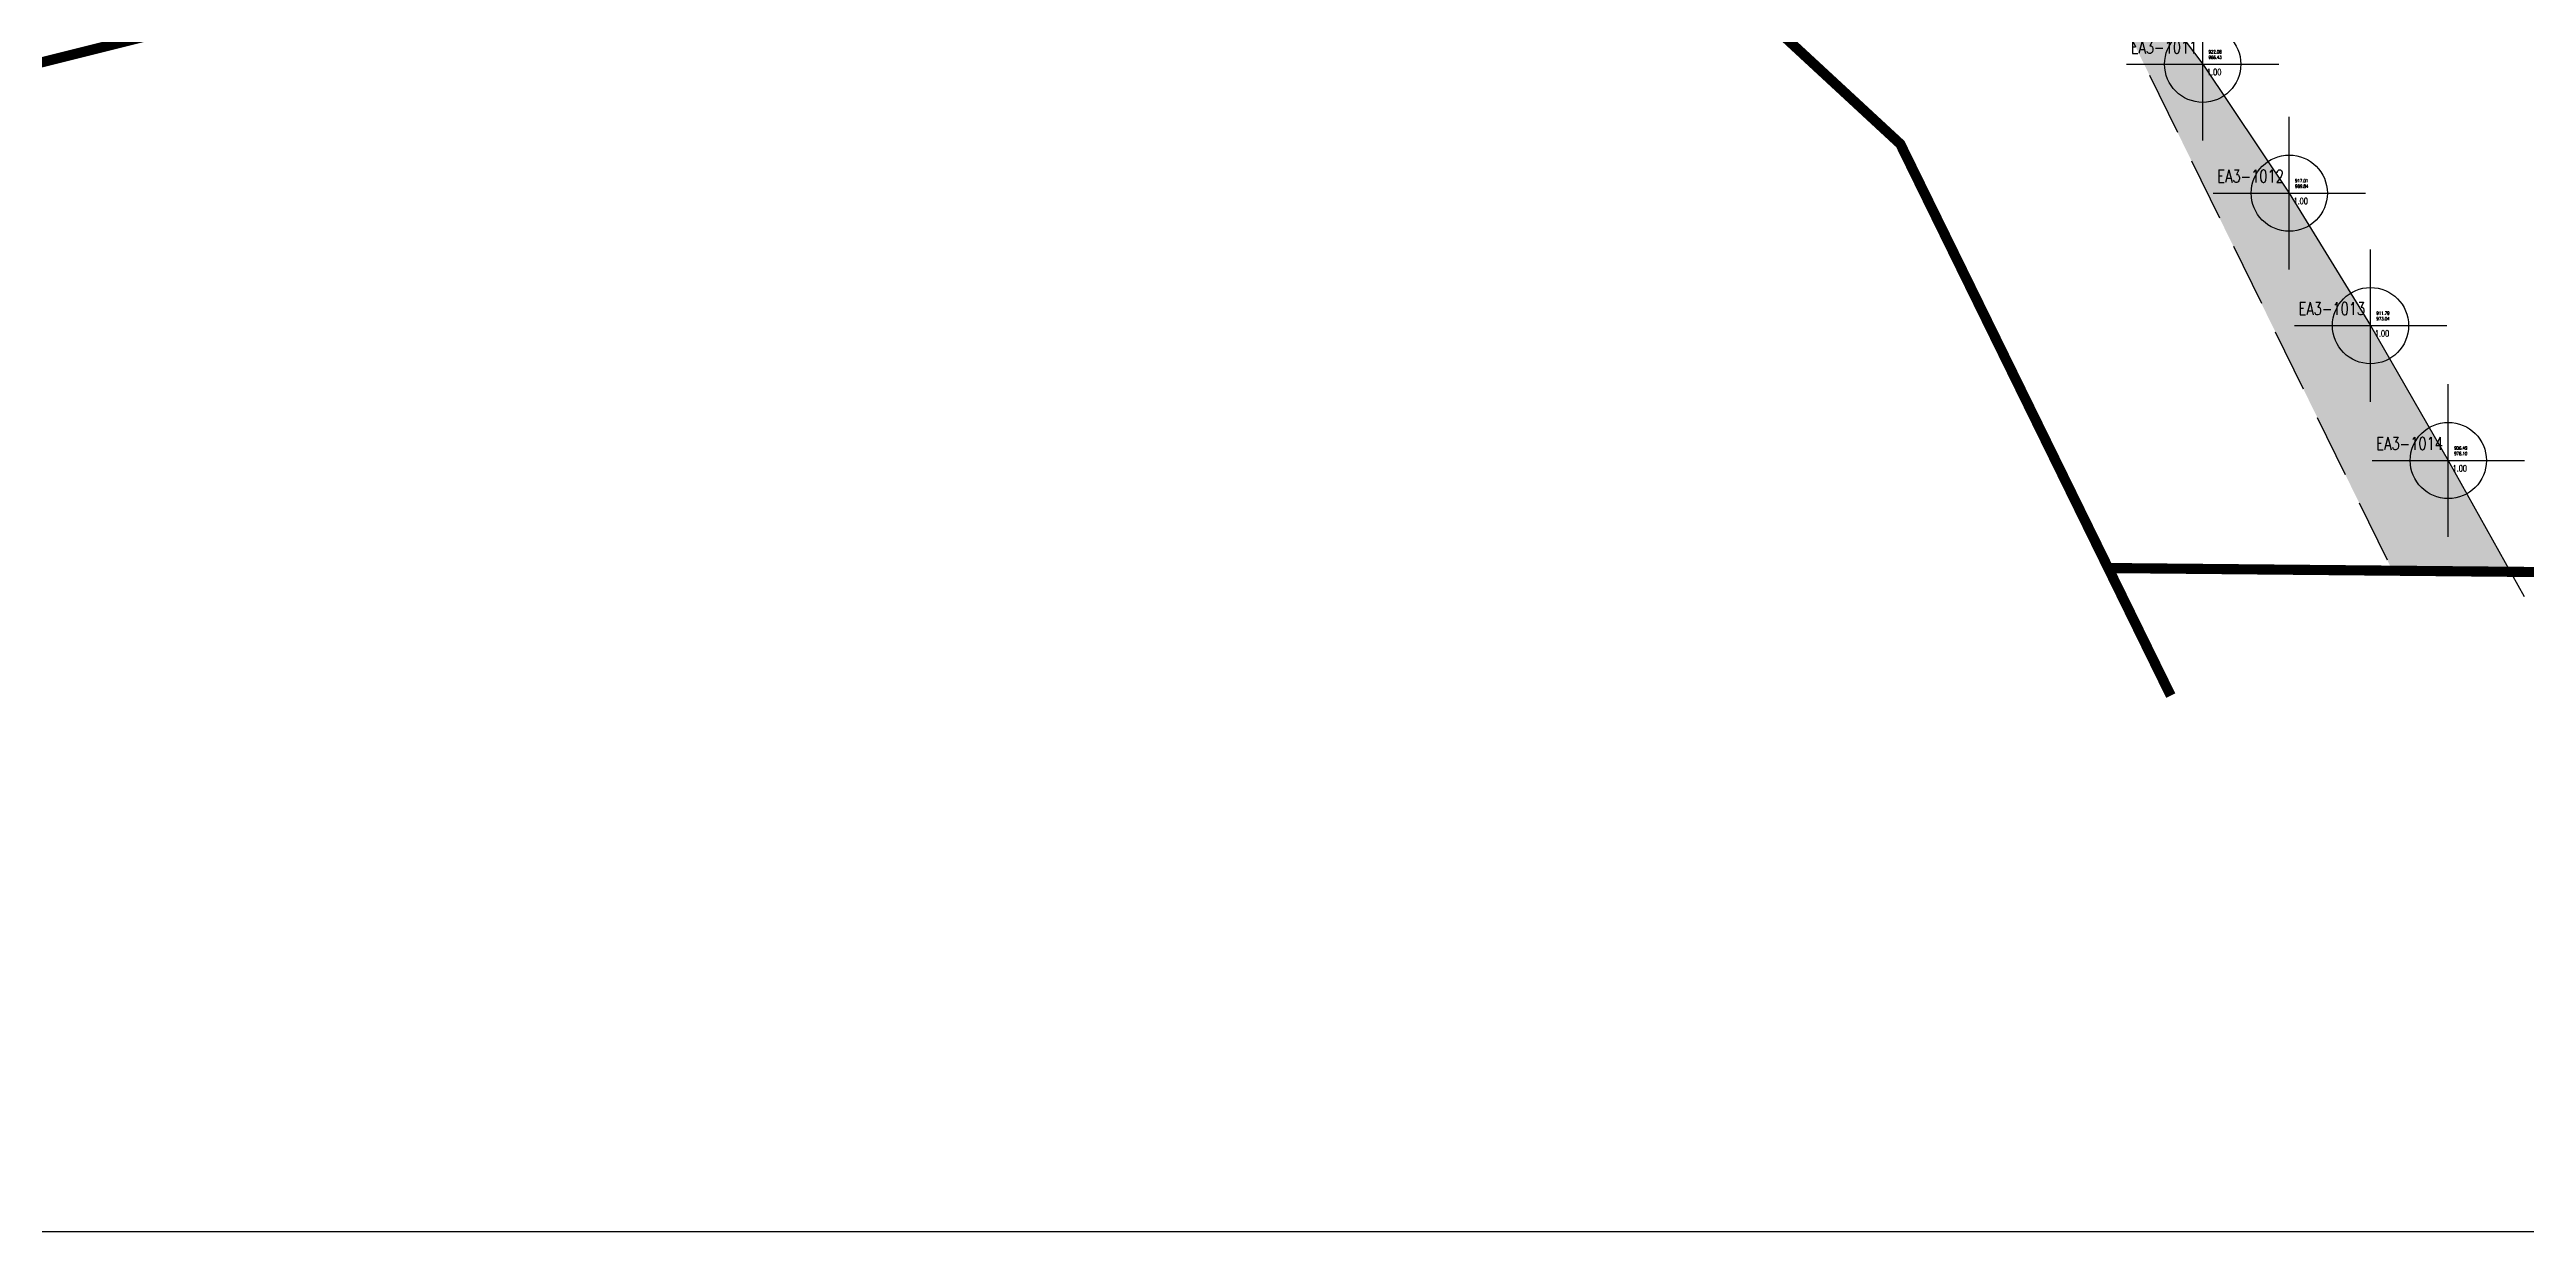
# Model space of a CAD drawing. Header units: metres. Extents: x -1507 to 1965, y -840 to 1491.
# Drawn here: x 881.7 to 979.2, y 876.1 to 922.7 of the extents above; entities that cross this region are included whole.
import ezdxf
from ezdxf.enums import TextEntityAlignment as Align

# ---------------------------------------------------------------- set-up
doc = ezdxf.new("R2010")
doc.units = ezdxf.units.M
doc.header["$LTSCALE"] = 10
doc.header["$PDMODE"] = 34
doc.header["$PDSIZE"] = 3
doc.linetypes.add('DASHED2', pattern=[0.375, 0.25, -0.125])
doc.linetypes.add('HIDDEN', pattern=[0.375, 0.25, -0.125])
for name, color, linetype in [('AT-ELEV', 2, 'Continuous'), ('AT-ID', 4, 'Continuous'), ('AT-POINT', 6, 'Continuous'), ('AT-POS', 84, 'Continuous'), ('InnerSoft-TransitionClothoid', 7, 'Continuous'), ('Rincik', 100, 'Continuous')]:
    doc.layers.add(name, color=color, linetype=linetype)
doc.styles.get("Standard").update_dxf_attribs({"font": 'romans.shx', "width": 0.75})

# ---------------------------------------------------------------- blocks, each defined once
blk = doc.blocks.new('AT-POINT')
at = {"layer": 'AT-POINT'}
blk.add_point((0, 0), dxfattribs=at)
at = {"layer": 'AT-ELEV', "width": 0.75}
blk.add_attdef('ELEVASI', text='', height=1, dxfattribs=at).set_placement((0.68, -0.73), align=Align.TOP_LEFT)
at = {"layer": 'AT-ID', "width": 0.75}
blk.add_attdef('ID', text='', height=2, dxfattribs=at).set_placement((-0.85, 1.08), align=Align.BOTTOM_RIGHT)
at = {"layer": 'AT-POS', "width": 0.75}
for tag, p in [('NORTHING', (0.93, 1.56)), ('EASTING', (0.93, 0.69))]:
    blk.add_attdef(tag, text='', height=0.5, dxfattribs=at).set_placement(p, align=Align.BOTTOM_LEFT)

msp = doc.modelspace()

# ---------------------------------------------------------------- hatches: boundary and pattern name
at = {"layer": 'InnerSoft-TransitionClothoid'}
h = msp.add_hatch(dxfattribs=at)
h.set_pattern_fill('GRASS', color=3, scale=0.06)
h.set_pattern_definition([(90, (1936.5142, 1534.3065), (-1.0776307, 1.0776307), [0.28575, -1.8695115]), (45, (1936.5142, 1534.3065), (-1.0776307, 1.0776307), [0.28575, -1.23825]), (135, (1936.5142, 1534.3065), (-1.0776307, -1.0776307), [0.28575, -1.23825])])
h.paths.add_polyline_path([(914.412, 1042.179, 0.382196), (911.746, 1042.283), (920.204, 1033.784), (921.598, 1035.225)])
h.paths.add_polyline_path([(973.9, 902.148), (978.548, 902.104), (976.1, 906.485), (973.039, 911.794), (969.839, 917.009), (966.431, 922.083), (962.746, 926.969), (958.717, 931.612), (954.298, 935.893), (949.448, 939.671), (944.129, 942.805), (939.955, 945.05), (932.382, 945.825), (926.365, 945.035), (920.347, 943.419), (914.35, 941.75), (908.382, 940.303), (902.438, 938.968), (896.512, 937.621), (890.598, 936.143), (884.689, 934.481), (878.771, 932.803), (872.828, 931.32), (866.847, 930.245), (860.814, 929.756), (854.733, 929.842), (851.911, 930.105), (840.251, 941.39), (833.45, 934.363), (851.168, 929.104), (865.922, 928.605), (894.97, 935.869), (917.662, 941.175), (932.56, 945.1), (939.677, 944.682), (950.442, 935.919), (955.119, 932.021), (962.687, 925.019)])
h.paths.add_polyline_path([(805.597, 974.928), (806.22, 978.126), (808.445, 983.841), (811.668, 989.085), (815.741, 993.74), (820.484, 997.706), (825.714, 1000.906), (831.241, 1003.529), (836.878, 1005.916), (842.545, 1008.221), (848.271, 1010.467), (884.971, 1025.987), (888.809, 1028.666), (907.973, 1048.466), (907.008, 1049.4), (906.912, 1049.493), (906.945, 1049.536, -0.094392), (906.817, 1050.159), (905.487, 1048.696), (894.469, 1036.232), (890.11, 1031.41), (884.776, 1026.498), (867.989, 1018.932), (853.755, 1014.428), (831.68, 1005.642), (813.165, 995.269), (806.988, 987.935), (798.544, 965.846), (800.185, 952.147), (801.194, 951.362), (815.101, 965.731)])
h.paths.add_polyline_path([(847.879, 989.673), (847.917, 989.689), (843.244, 1000.741), (842.686, 1000.506, 0.537402), (841.769, 995.587)], flags=17)
h.paths.add_polyline_path([(952.33, 965.124), (952.307, 966.538), (951.948, 966.886), (937.727, 952.191), (938.094, 952.144), (940.625, 953.029)])
h.paths.add_polyline_path([(829.241, 994.72), (829.05, 994.741), (824.578, 992.005), (820.65, 988.72), (817.323, 984.918), (814.739, 980.713), (814.294, 979.569), (814.346, 979.33)], flags=17)
h.paths.add_polyline_path([(971.18, 987.239), (957.271, 972.867), (957.871, 972.287), (959.285, 972.31), (971.803, 985.244), (971.78, 986.658)])

# ---------------------------------------------------------------- linework, layer by layer
at = {"layer": 'Defpoints', "color": 5}
msp.add_lwpolyline([(779.013, 876.135), (1076.013, 876.135), (1076.013, 1086.135), (779.013, 1086.135)], close=True, dxfattribs=at)
at = {"layer": 'InnerSoft-TransitionClothoid', "color": 4, "linetype": 'DASHED2'}
msp.add_lwpolyline([(930.586, 1074.286), (910.956, 1054.713), (905.487, 1048.696), (894.469, 1036.232), (890.11, 1031.41), (884.776, 1026.498), (867.989, 1018.932), (853.755, 1014.428), (831.68, 1005.642), (813.165, 995.269), (806.988, 987.935), (798.544, 965.846), (800.185, 952.147), (816.628, 939.356), (851.168, 929.104), (865.922, 928.605), (894.97, 935.869), (917.662, 941.175), (932.56, 945.1), (939.677, 944.682), (950.442, 935.919), (955.119, 932.021), (962.687, 925.019), (973.9, 902.148)], dxfattribs=at)
at = {"layer": 'InnerSoft-TransitionClothoid', "color": 5}
msp.add_lwpolyline([(827.368, 1014.688), (806.689, 1003.103), (798.251, 993.084), (788.321, 967.109), (790.752, 946.816), (811.976, 930.305), (849.55, 919.153), (866.986, 918.563), (897.322, 926.149), (920.075, 931.47), (933.566, 935.024), (935.867, 934.889), (944.084, 928.201), (948.517, 924.505), (954.528, 918.944), (962.711, 902.252), (1003.149, 901.874)], dxfattribs=at)
at = {"layer": 'InnerSoft-TransitionClothoid', "color": 6}
msp.add_lwpolyline([(878.771, 932.803), (884.689, 934.481), (890.598, 936.143), (896.512, 937.621), (902.438, 938.968), (908.382, 940.303), (914.35, 941.75), (920.347, 943.419), (926.365, 945.035), (932.382, 945.825), (939.955, 945.05), (944.129, 942.805), (949.448, 939.671), (954.298, 935.893), (958.717, 931.612), (962.746, 926.969), (966.431, 922.083), (969.839, 917.009), (973.039, 911.794), (976.1, 906.485), (979.092, 901.13)], dxfattribs=at)
at = {"layer": 'Rincik', "color": 1, "linetype": 'HIDDEN', "const_width": 0.4}
for points in [[(923.526, 1081.368), (903.721, 1061.621), (898.04, 1055.371), (887.014, 1042.897), (882.998, 1038.455), (879.192, 1034.95), (864.414, 1028.289), (850.393, 1023.853), (827.368, 1014.688), (806.689, 1003.103), (798.251, 993.084), (788.321, 967.109), (790.752, 946.816), (811.976, 930.305), (849.55, 919.153), (866.986, 918.563), (897.322, 926.149), (920.075, 931.47), (933.566, 935.024), (935.867, 934.889), (944.084, 928.201), (948.517, 924.505), (954.528, 918.944), (965.174, 897.229)], [(962.711, 902.252), (1003.149, 901.874), (999.488, 926.239), (982.777, 924.65), (973.842, 926.174), (971.777, 935.084), (970.68, 950.188), (998.168, 958.133), (1001.683, 956.561), (1014.201, 950.449), (1037.157, 950.112), (1048.298, 949.266), (1049.762, 949.056)]]:
    msp.add_lwpolyline(points, dxfattribs=at)

# ---------------------------------------------------------------- block references
at = {"layer": 'InnerSoft-TransitionClothoid', "color": 5, "xscale": 0.25, "yscale": 0.25, "zscale": 0.25}
for p, values in [((966.431, 922.083), {'ID': 'EA3-1011', 'NORTHING': '922.08', 'EASTING': '966.43', 'ELEVASI': '1.00'}), ((969.839, 917.009), {'ID': 'EA3-1012', 'NORTHING': '917.01', 'EASTING': '969.84', 'ELEVASI': '1.00'}), ((973.039, 911.794), {'ID': 'EA3-1013', 'NORTHING': '911.79', 'EASTING': '973.04', 'ELEVASI': '1.00'}), ((976.1, 906.485), {'ID': 'EA3-1014', 'NORTHING': '906.49', 'EASTING': '976.10', 'ELEVASI': '1.00'})]:
    msp.add_blockref('AT-POINT', p, dxfattribs=at).add_auto_attribs(values)

doc.saveas('drawing.dxf')
